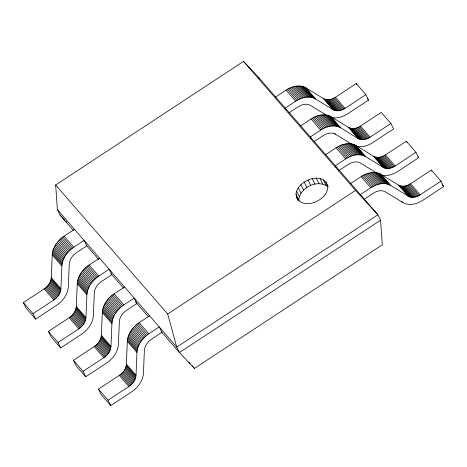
<?xml version="1.0" encoding="UTF-8"?>
<svg xmlns="http://www.w3.org/2000/svg" width="467" height="467" viewBox="0 0 467 467"><rect width="100%" height="100%" fill="white"/><g stroke="black" fill="none" stroke-linecap="round" stroke-linejoin="round"><path stroke-width="0.7" d="M23.35 302.593L32.976 313.678L53.787 299.989C57.552 297.473 60.622 293.41 60.914 288.769L61.86 265.957C62.333 258.222 67.458 251.444 73.739 247.253L84.142 240.412L86.815 245.852L76.413 252.694C72.648 255.215 69.577 259.278 69.285 263.919L68.34 286.726C67.867 294.461 62.741 301.238 56.46 305.43L35.655 319.119L26.029 308.033L23.35 302.593L44.155 288.904C47.92 286.382 50.996 282.319 51.282 277.678L52.228 254.871C52.707 247.136 57.832 240.359 64.107 236.162L74.516 229.32M48.381 331.424L58.013 342.515L78.818 328.826C82.583 326.305 85.654 322.248 85.946 317.607L86.891 294.794C87.364 287.059 92.489 280.282 98.77 276.09L109.173 269.243L111.852 274.684L101.45 281.531C97.679 284.047 94.608 288.11 94.322 292.751L93.371 315.564C92.898 323.298 87.773 330.076 81.492 334.267L60.687 347.956L51.061 336.865L48.381 331.424L69.192 317.735C72.957 315.219 76.028 311.156 76.319 306.515L77.265 283.702C77.738 275.968 82.863 269.19 89.144 264.999L99.547 258.158M73.418 360.261L83.044 371.353L103.849 357.664C107.614 355.142 110.691 351.079 110.977 346.438L111.922 323.631C112.401 315.896 117.526 309.119 123.802 304.922L134.21 298.08L136.884 303.521L126.481 310.362C122.716 312.884 119.645 316.947 119.354 321.588L118.408 344.395C117.935 352.13 112.81 358.907 106.529 363.098L85.724 376.793L76.092 365.702L73.418 360.261L94.223 346.572C97.988 344.051 101.059 339.988 101.351 335.347L102.296 312.54C102.769 304.805 107.895 298.028 114.176 293.836L124.578 286.989M98.449 389.093L108.075 400.184L128.886 386.495C132.651 383.979 135.722 379.916 136.014 375.275L136.959 352.462C137.432 344.728 142.558 337.95 148.839 333.759L159.241 326.918L161.915 332.352L151.512 339.2C147.747 341.721 144.677 345.778 144.385 350.419L143.439 373.232C142.966 380.967 137.841 387.744 131.56 391.936L110.755 405.625L101.129 394.533L98.449 389.093L119.254 375.404C123.019 372.888 126.096 368.825 126.382 364.184L127.328 341.371C127.806 333.636 132.932 326.859 139.207 322.668L149.615 315.826M296.043 194.389C296.492 180.262 324.828 169.772 327.776 187.454C327.326 201.586 298.991 212.071 296.043 194.389L298.722 199.829L298.909 201.049M298.722 199.829C300.188 187.355 317.846 178.808 327.962 186.841M73.424 230.424L60.05 215.018L57.377 209.578L55.649 184.979L243.505 61.375L258.496 77.248L377.891 214.767L380.564 220.208L382.292 244.807L194.435 368.41L179.439 352.538L161.296 331.634M275.635 96.99L286.038 90.143C291.764 86.366 299.721 84.229 306.013 87.889L323.456 98.601C327.233 100.79 332.002 99.512 335.44 97.247L356.245 83.558L365.871 94.649L368.551 100.09L347.746 113.779C343.169 116.762 337.548 118.636 332.06 117.655M365.871 94.649L345.066 108.338C341.628 110.597 336.865 111.882 333.082 109.692L315.639 98.981C309.347 95.321 301.39 97.457 295.669 101.234L285.267 108.075L285.862 109.29M289.096 112.757L298.343 106.674C301.781 104.41 306.55 103.131 310.327 105.32L327.169 115.664M300.672 125.821L311.075 118.98C316.795 115.203 324.752 113.061 331.045 116.721L348.487 127.433C352.27 129.628 357.033 128.343 360.471 126.084L381.276 112.395L390.908 123.481L393.582 128.921L372.777 142.616C368.206 145.599 362.579 147.473 357.092 146.492M390.908 123.481L370.103 137.175C366.665 139.435 361.896 140.719 358.119 138.524L340.677 127.812C334.384 124.152 326.427 126.294 320.701 130.071L310.298 136.913L311.191 138.728M314.133 141.594L323.38 135.506C326.818 133.247 331.582 131.963 335.364 134.157L351.598 144.128M325.703 154.659L336.106 147.811C341.832 144.04 349.789 141.898 356.082 145.558L373.524 156.27C377.301 158.459 382.07 157.181 385.508 154.916L406.313 141.227L415.939 152.318L418.619 157.758L397.808 171.447C393.237 174.43 387.616 176.304 382.129 175.329M335.329 165.75L345.732 158.903C351.458 155.126 359.415 152.989 365.708 156.649L383.15 167.361C386.927 169.55 391.696 168.272 395.135 166.007L415.939 152.318M338.587 170.805L348.411 164.343C351.849 162.084 356.619 160.8 360.396 162.989L376.636 172.965M350.735 183.49L361.137 176.649C366.864 172.872 374.82 170.735 381.113 174.395L398.555 185.107C402.332 187.296 407.101 186.012 410.54 183.753L431.345 170.064L440.971 181.155L443.65 186.596L422.845 200.285C417.119 204.056 409.162 206.198 402.869 202.538L385.427 191.826C381.65 189.637 376.881 190.915 373.442 193.18L364.196 199.263M380.564 220.208L179.439 352.538L176.765 347.098L167.671 314.011L355.527 190.408L377.891 214.767L176.765 347.098L57.377 209.578M440.971 181.155L420.166 194.844C416.727 197.103 411.964 198.387 408.181 196.193L390.739 185.487C384.446 181.821 376.49 183.963 370.769 187.74L360.366 194.581L360.962 195.79M60.05 215.018L64.913 220.313M65.888 221.376L66.857 222.432M367.173 98.502L368.551 100.09M417.702 156.702L418.619 157.758M442.272 185.008L443.65 186.596M335.44 97.247L345.066 108.338M360.471 126.084L370.103 137.175M385.508 154.916L395.135 166.007M410.54 183.753L420.166 194.844M334.413 97.872L344.039 108.963M359.444 126.709L369.076 137.8M384.481 155.54L394.107 166.631M409.512 184.377L419.138 195.469M333.356 98.414L342.988 109.506M358.393 127.252L368.019 138.337M383.425 156.083L393.051 167.174M408.456 184.92L418.088 196.012M332.282 98.87L341.914 109.961M357.319 127.701L366.945 138.792M382.35 156.538L391.976 167.63M407.382 185.376L417.013 196.461M331.202 99.232L340.834 110.323M356.239 128.069L365.865 139.154M381.27 156.9L390.897 167.992M406.302 185.738L415.934 196.829M330.122 99.5L339.754 110.591M355.159 128.332L364.785 139.423M380.191 157.169L389.817 168.26M405.222 186L414.854 197.092M329.06 99.669L338.686 110.755M354.091 128.501L363.717 139.592M379.122 157.338L388.754 168.429M404.159 186.17L413.785 197.261M328.015 99.74L337.641 110.825M353.046 128.571L362.672 139.662M378.077 157.408L387.709 168.499M403.114 186.24L412.74 197.331M326.999 99.705L336.631 110.796M352.036 128.542L361.662 139.633M377.067 157.373L386.694 168.464M402.099 186.21L411.731 197.302M326.03 99.576L335.656 110.667M351.061 128.407L360.693 139.499M376.098 157.245L385.724 168.336M401.13 186.082L410.756 197.167M325.108 99.348L334.74 110.434M350.145 128.18L359.771 139.271M375.176 157.017L384.802 168.108M400.207 185.848L409.839 196.94M324.25 99.022L333.876 110.113M349.281 127.853L358.907 138.944M374.312 156.69L383.944 167.781M399.349 185.522L408.975 196.613M323.456 98.601L333.082 109.692M348.487 127.433L358.119 138.524M373.524 156.27L383.15 167.361M398.555 185.107L408.181 196.193M306.013 87.889L315.639 98.981M331.045 116.721L340.677 127.812M356.082 145.558L365.708 156.649M381.113 174.395L390.739 185.487M305.033 87.352L314.659 98.438M330.064 116.184L339.696 127.275M355.101 145.021L364.727 156.112M380.132 173.852L389.758 184.944M303.988 86.897L313.614 97.988M329.019 115.734L338.651 126.826M354.056 144.566L363.682 155.657M379.087 173.403L388.713 184.494M302.885 86.535L312.511 97.626M327.916 115.372L337.542 126.464M352.947 144.204L362.579 155.295M377.984 173.041L387.61 184.132M401.953 201.481L402.869 202.538M301.723 86.267L311.349 97.352M326.754 115.098L336.386 126.189M351.791 143.935L361.417 155.026M376.822 172.767L386.454 183.858M300.514 86.086L310.146 97.177M325.552 114.923L335.178 126.008M350.583 143.754L360.209 154.846M375.614 172.592L385.246 183.683M299.271 85.998L308.897 97.089M324.302 114.835L333.928 125.927M349.334 143.673L358.965 154.758M374.371 172.504L383.997 183.595M297.987 86.01L307.613 97.101M323.018 114.841L332.65 125.932M348.055 143.678L357.681 154.77M373.086 172.516L382.712 183.601M296.679 86.109L306.305 97.2M321.71 114.946L331.337 126.037M346.742 143.778L356.374 154.869M371.779 172.615L381.405 183.706M295.348 86.307L304.974 97.399M320.38 115.139L330.006 126.23M345.411 143.976L355.043 155.067M370.448 172.813L380.074 183.899M334.448 133.101L335.364 134.157M294 86.593L303.632 97.685M319.037 115.431L328.663 126.522M344.068 144.262L353.694 155.353M369.099 173.099L378.731 184.191M292.651 86.973L302.277 98.064M317.683 115.81L327.309 126.901M342.714 144.642L352.346 155.733M367.751 173.479L377.377 184.57M291.297 87.44L300.929 98.531M316.334 116.277L325.96 127.368M341.365 145.109L350.991 156.2M366.397 173.946L376.028 185.037M289.954 87.994L299.581 99.086M314.986 116.832L324.618 127.923M340.023 145.663L349.649 156.754M365.054 174.5L374.68 185.592M288.624 88.631L298.255 99.722M313.661 117.468L323.287 128.559M338.692 146.299L348.318 157.391M363.723 175.137L373.355 186.228M287.316 89.349L296.948 100.44M312.353 118.186L321.979 129.277M337.384 147.017L347.016 158.109M362.415 175.855L372.047 186.946M286.038 90.143L295.669 101.234M311.075 118.98L320.701 130.071M336.106 147.811L345.732 158.903M361.137 176.649L370.769 187.74M243.505 61.375L355.527 190.408M55.649 184.979L167.671 314.011M189.193 362.374L190.145 363.472M192.054 365.667L194.435 368.41M86.319 245.274L98.735 259.576M110.936 273.627L123.568 288.18M135.506 301.933L148.401 316.784M64.107 236.162L73.739 247.253M89.144 264.999L98.77 276.09M114.176 293.836L123.802 304.922M139.207 322.668L148.839 333.759M62.864 237.032L72.496 248.123M87.901 265.863L97.527 276.954M112.932 294.7L122.564 305.792M137.963 323.532L147.595 334.623M61.667 237.966L71.293 249.051M86.699 266.797L96.325 277.888M111.73 295.634L121.362 306.726M136.767 324.466L146.393 335.557M60.512 238.958L70.143 250.049M85.549 267.795L95.175 278.887M110.58 296.627L120.206 307.718M135.611 325.464L145.243 336.555M59.414 240.009L69.046 251.1M84.445 268.846L94.077 279.937M109.482 297.683L119.108 308.769M134.514 326.515L144.145 337.606M58.375 241.118L68.007 252.203M83.412 269.949L93.038 281.041M108.443 298.787L118.069 309.878M133.474 327.618L143.106 338.709M57.406 242.268L67.032 253.353M82.437 271.099L92.069 282.191M107.468 299.937L117.1 311.028M132.505 328.768L142.131 339.859M56.501 243.453L66.133 254.544M81.538 272.29L91.164 283.381M106.569 301.127L116.195 312.213M131.601 329.959L141.232 341.05M55.678 244.679L65.304 255.77M80.709 273.516L90.341 284.601M105.746 302.347L115.372 313.439M130.778 331.185L140.404 342.276M54.931 245.928L64.563 257.019M79.968 274.765L89.594 285.857M104.999 303.597L114.625 314.688M130.03 332.434L139.662 343.525M54.271 247.201L63.897 258.292M79.302 276.032L88.934 287.123M104.339 304.869L113.966 315.961M129.371 333.701L138.997 344.792M53.699 248.485L63.325 259.576M78.73 277.316L88.356 288.408M103.762 306.154L113.393 317.245M128.799 334.985L138.425 346.076M53.215 249.775L62.841 260.866M78.246 278.606L87.878 289.698M103.283 307.444L112.909 318.535M128.314 336.281L137.94 347.366M52.824 251.065L62.45 262.156M77.855 279.902L87.487 290.988M102.892 308.734L112.518 319.825M127.923 337.571L137.549 348.662M52.532 252.349L62.158 263.441M77.563 281.181L87.189 292.272M102.594 310.018L112.226 321.109M127.631 338.855L137.257 349.941M52.333 253.616L61.959 264.707M77.364 282.453L86.99 293.545M102.396 311.291L112.027 322.376M127.433 340.122L137.059 351.213M52.228 254.871L61.86 265.957M77.265 283.702L86.891 294.794M102.296 312.54L111.922 323.631M127.328 341.371L136.959 352.462M51.282 277.678L60.914 288.769M76.319 306.515L85.946 317.607M101.351 335.347L110.977 346.438M126.382 364.184L136.014 375.275M51.189 278.682L60.821 289.773M76.226 307.514L85.852 318.605M101.257 336.351L110.883 347.442M126.288 365.188L135.92 376.274M50.991 279.704L60.622 290.795M76.028 308.541L85.654 319.626M101.059 337.372L110.685 348.464M126.09 366.21L135.722 377.301M50.693 280.737L60.319 291.828M75.724 309.568L85.356 320.66M100.761 338.406L110.387 349.497M125.792 367.237L135.418 378.328M50.296 281.77L59.922 292.856M75.327 310.602L84.953 321.693M100.358 339.439L109.99 350.53M125.395 368.27L135.021 379.362M49.8 282.792L59.426 293.877M74.831 311.623L84.463 322.715M99.868 340.461L109.494 351.552M124.899 369.292L134.525 380.383M49.216 283.79L58.842 294.881M74.247 312.627L83.879 323.719M99.278 341.465L108.91 352.55M124.315 370.296L133.941 381.387M48.545 284.765L58.171 295.856M73.576 313.602L83.208 324.693M98.613 342.439L108.239 353.525M123.644 371.271L133.27 382.362M47.797 285.705L57.423 296.796M72.829 314.536L82.455 325.627M97.86 343.373L107.492 354.465M122.897 372.211L132.523 383.296M46.974 286.592L56.6 297.683M72.006 315.429L81.632 326.521M97.037 344.261L106.669 355.352M122.074 373.098L131.7 384.189M46.087 287.427L55.713 298.518M71.118 316.264L80.75 327.355M96.155 345.095L105.781 356.187M121.186 373.933L130.813 385.024M45.147 288.197L54.773 299.289M70.178 317.035L79.804 328.126M95.21 345.872L104.841 356.957M120.247 374.703L129.873 385.795M44.155 288.904L53.787 299.989M69.192 317.735L78.818 328.826M94.223 346.572L103.849 357.664M119.254 375.404L128.886 386.495M431.345 170.064L431.94 171.272M406.313 141.227L406.909 142.435M356.245 83.558L356.841 84.766M335.627 166.351L336.222 167.56M325.779 181.797L328.161 186.631M323.316 179.813L325.989 185.253M320.07 178.581L322.75 184.021M316.27 178.196L318.949 183.636M312.172 178.674L314.851 184.115M258.496 77.248L259.092 78.456M308.057 179.988L310.736 185.428M304.21 182.048L306.883 187.489M300.876 184.716L303.556 190.157M298.302 187.804L300.981 193.239M296.656 191.102L299.329 196.543M296.516 197.442L298.004 200.466M108.075 400.184L110.755 405.625M83.044 371.353L85.724 376.793M58.013 342.515L60.687 347.956M32.976 313.678L35.655 319.119"/></g></svg>
